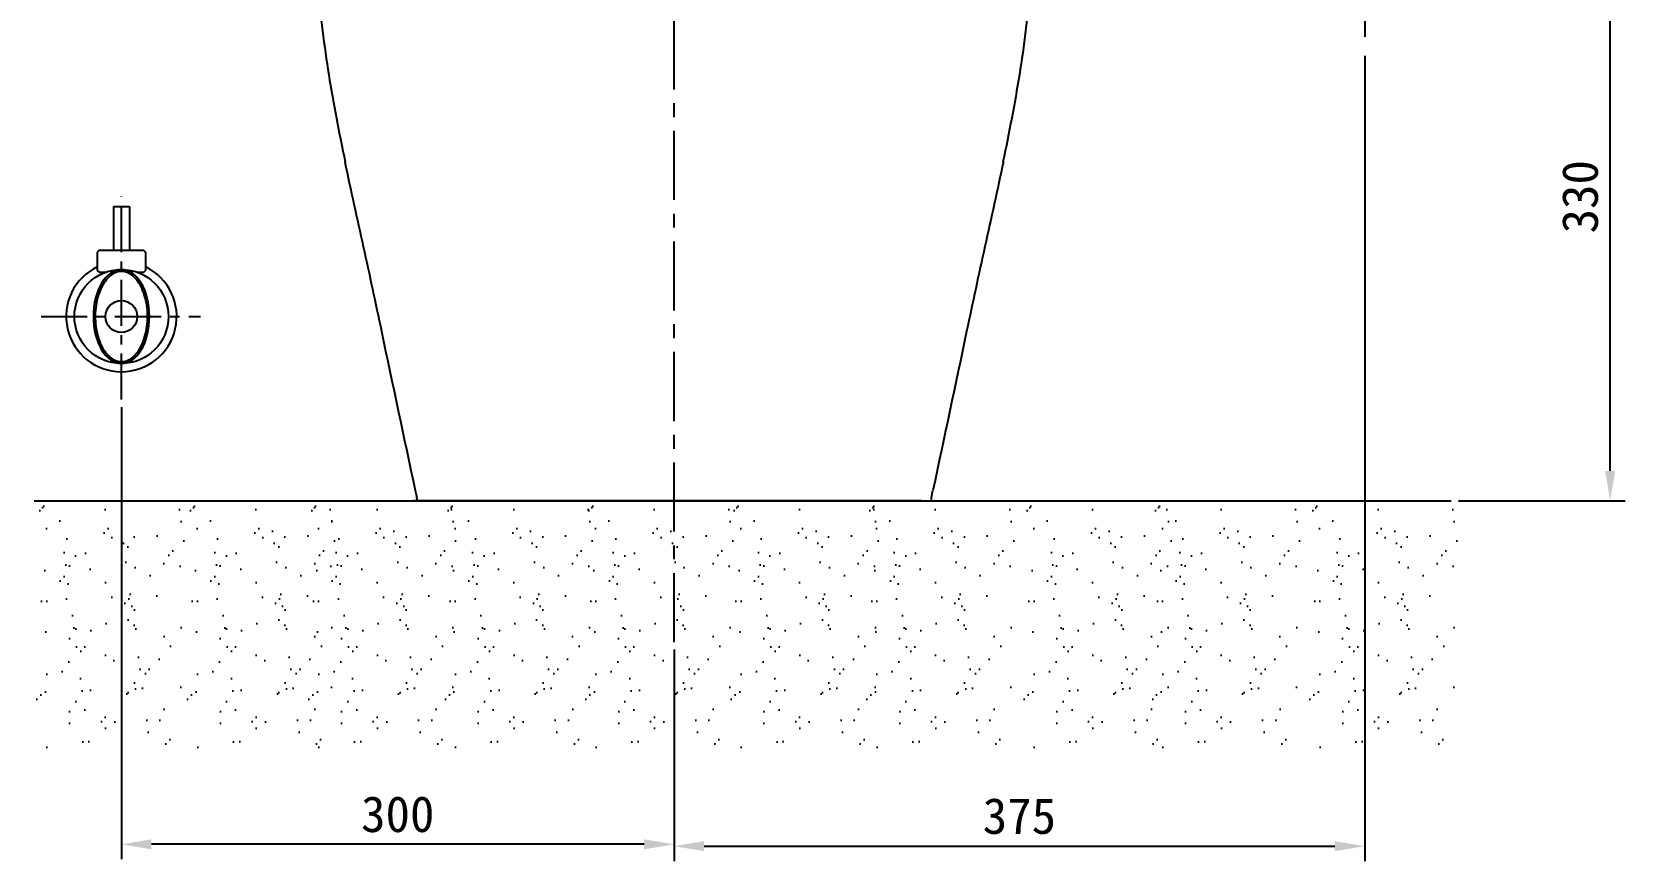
# Model space of a CAD drawing. Header units: millimetres. Extents: x -8699 to 14519, y -2727 to 7848.
# Drawn here: x 2247 to 3112, y 609 to 1059 of the extents above; entities that cross this region are included whole.
import ezdxf

# ---------------------------------------------------------------- set-up
doc = ezdxf.new("R2010")
doc.units = ezdxf.units.MM
doc.linetypes.add('CENTER', pattern=[2, 1.25, -0.25, 0.25, -0.25])
doc.layers.add('1', color=7, linetype='Continuous', true_color=0xffffff)
doc.layers.add('4', color=4, linetype='Continuous')
doc.dimstyles.new('ISO-25', dxfattribs={"dimtxt": 2.5, "dimasz": 2.5, "dimexe": 1.25, "dimexo": 0.625, "dimtad": 1, "dimdsep": 46, "dimtxsty": 'Standard', "dimcen": 2.5, "dimadec": 0, "dimazin": 0, "dimtfac": 1, "dimtmove": 0, "dimatfit": 3, "dimfxl": 1, "dimarcsym": 0})

# ---------------------------------------------------------------- blocks, each defined once
blk = doc.blocks.new('*D14')
at = {"color": 3, "lineweight": -2, "transparency": 16777216}
for p, q in [((3028.88, 1134.2), (3111.59, 1134.2)), ((3103.47, 820.45), (3103.47, 1117.95)), ((3021.25, 804.2), (3111.59, 804.2))]:
    blk.add_line(p, q, dxfattribs=at)
at = {"color": 3, "transparency": 16777216}
for points in [[(3100.76, 1117.95), (3106.17, 1117.95), (3103.47, 1134.2)], [(3100.76, 820.45), (3106.17, 820.45), (3103.47, 804.2)]]:
    blk.add_solid(points, dxfattribs=at)
at = {"layer": 'DEFPOINTS', "color": 0, "transparency": 16777216}
for p in [(3024.81, 1134.2), (3103.47, 1134.2), (3017.18, 804.2)]:
    blk.add_point(p, dxfattribs=at)
at = {"color": 3, "transparency": 16777216, "insert": (3087.22, 969.2), "char_height": 19.5, "attachment_point": 5, "rotation": 90}
blk.add_mtext('330', dxfattribs=at)
blk = doc.blocks.new('*D15')
at = {"color": 3, "lineweight": -2, "transparency": 16777216}
for p, q in [((2970.34, 1045.74), (2970.34, 608.63)), ((2595.62, 723.42), (2595.62, 608.63)), ((2611.87, 616.75), (2954.09, 616.75))]:
    blk.add_line(p, q, dxfattribs=at)
at = {"color": 3, "transparency": 16777216}
for points in [[(2611.87, 619.46), (2611.87, 614.04), (2595.62, 616.75)], [(2954.09, 619.46), (2954.09, 614.04), (2970.34, 616.75)]]:
    blk.add_solid(points, dxfattribs=at)
at = {"layer": 'DEFPOINTS', "color": 0, "transparency": 16777216}
for p in [(2970.34, 1049.8), (2595.62, 727.48), (2970.34, 616.75)]:
    blk.add_point(p, dxfattribs=at)
at = {"color": 3, "transparency": 16777216, "insert": (2782.98, 633), "char_height": 19.5, "attachment_point": 5}
blk.add_mtext('375', dxfattribs=at)
blk = doc.blocks.new('*D16')
at = {"color": 3, "lineweight": -2, "transparency": 16777216}
for p, q in [((2295.8, 855.02), (2295.8, 609.64)), ((2595.62, 661.96), (2595.62, 609.64)), ((2579.37, 617.77), (2312.05, 617.77))]:
    blk.add_line(p, q, dxfattribs=at)
at = {"color": 3, "transparency": 16777216}
for points in [[(2312.05, 620.48), (2312.05, 615.06), (2295.8, 617.77)], [(2579.37, 620.48), (2579.37, 615.06), (2595.62, 617.77)]]:
    blk.add_solid(points, dxfattribs=at)
at = {"layer": 'DEFPOINTS', "color": 0, "transparency": 16777216}
for p in [(2295.8, 859.09), (2595.62, 666.02), (2295.8, 617.77)]:
    blk.add_point(p, dxfattribs=at)
at = {"color": 3, "transparency": 16777216, "insert": (2445.71, 634.02), "char_height": 19.5, "attachment_point": 5}
blk.add_mtext('300', dxfattribs=at)

msp = doc.modelspace()

# ---------------------------------------------------------------- hatches: boundary and pattern name
at = {"ltscale": 0.5}
h = msp.add_hatch(dxfattribs=at)
h.set_pattern_fill('AR-SAND', color=256, scale=0.5, angle=-90, style=0)
h.set_pattern_definition([(307.5, (14889.182, 8785.585), (24.470662, 0.800016), [0, -19.304, 0, -21.59, 0, -20.6375]), (277.5, (14889.182, 8785.585), (35.841255, -22.476164), [0, -10.414, 0, -17.399, 0, -6.6675]), (237.5, (14889.182, 8801.206), (0.07186, -39.54962), [0, -6.35, 0, -22.86, 0, -29.845]), (227.5, (14889.182, 8801.206), (11.14647, -38.17782), [0, -3.175, 0, -14.986, 0, -17.145])])
h.paths.add_polyline_path([(2247.21, 669.69), (2330.51, 669.69), (2330.51, 801.31), (2247.21, 801.31)])
h = msp.add_hatch(dxfattribs=at)
h.set_pattern_fill('AR-SAND', color=256, scale=0.5, angle=-90, style=0)
h.set_pattern_definition([(307.5, (14970.947, 8785.585), (24.470662, 0.800016), [0, -19.304, 0, -21.59, 0, -20.6375]), (277.5, (14970.947, 8785.585), (35.841255, -22.476164), [0, -10.414, 0, -17.399, 0, -6.6675]), (237.5, (14970.947, 8801.206), (0.07186, -39.54962), [0, -6.35, 0, -22.86, 0, -29.845]), (227.5, (14970.947, 8801.206), (11.14647, -38.17782), [0, -3.175, 0, -14.986, 0, -17.145])])
h.paths.add_polyline_path([(2328.98, 669.69), (2412.27, 669.69), (2412.27, 801.31), (2328.98, 801.31)])
h = msp.add_hatch(dxfattribs=at)
h.set_pattern_fill('AR-SAND', color=256, scale=0.5, angle=-90, style=0)
h.set_pattern_definition([(307.5, (15036.713, 8785.585), (24.470662, 0.800016), [0, -19.304, 0, -21.59, 0, -20.6375]), (277.5, (15036.713, 8785.585), (35.841255, -22.476164), [0, -10.414, 0, -17.399, 0, -6.6675]), (237.5, (15036.713, 8801.206), (0.07186, -39.54962), [0, -6.35, 0, -22.86, 0, -29.845]), (227.5, (15036.713, 8801.206), (11.14647, -38.17782), [0, -3.175, 0, -14.986, 0, -17.145])])
h.paths.add_polyline_path([(2394.74, 669.69), (2478.04, 669.69), (2478.04, 801.31), (2394.74, 801.31)])
h = msp.add_hatch(dxfattribs=at)
h.set_pattern_fill('AR-SAND', color=256, scale=0.5, angle=-90, style=0)
h.set_pattern_definition([(307.5, (15110.833, 8785.585), (24.470662, 0.800016), [0, -19.304, 0, -21.59, 0, -20.6375]), (277.5, (15110.833, 8785.585), (35.841255, -22.476164), [0, -10.414, 0, -17.399, 0, -6.6675]), (237.5, (15110.833, 8801.206), (0.07186, -39.54962), [0, -6.35, 0, -22.86, 0, -29.845]), (227.5, (15110.833, 8801.206), (11.14647, -38.17782), [0, -3.175, 0, -14.986, 0, -17.145])])
h.paths.add_polyline_path([(2468.86, 669.69), (2552.16, 669.69), (2552.16, 801.31), (2468.86, 801.31)])
h = msp.add_hatch(dxfattribs=at)
h.set_pattern_fill('AR-SAND', color=256, scale=0.5, angle=-90, style=0)
h.set_pattern_definition([(307.5, (15187.06, 8785.585), (24.470662, 0.800016), [0, -19.304, 0, -21.59, 0, -20.6375]), (277.5, (15187.06, 8785.585), (35.841255, -22.476164), [0, -10.414, 0, -17.399, 0, -6.6675]), (237.5, (15187.06, 8801.206), (0.07186, -39.54962), [0, -6.35, 0, -22.86, 0, -29.845]), (227.5, (15187.06, 8801.206), (11.14647, -38.17782), [0, -3.175, 0, -14.986, 0, -17.145])])
h.paths.add_polyline_path([(2545.09, 669.69), (2628.38, 669.69), (2628.38, 801.31), (2545.09, 801.31)])
h = msp.add_hatch(dxfattribs=at)
h.set_pattern_fill('AR-SAND', color=256, scale=0.5, angle=-90, style=0)
h.set_pattern_definition([(307.5, (15265.87, 8785.585), (24.470662, 0.800016), [0, -19.304, 0, -21.59, 0, -20.6375]), (277.5, (15265.87, 8785.585), (35.841255, -22.476164), [0, -10.414, 0, -17.399, 0, -6.6675]), (237.5, (15265.87, 8801.206), (0.07186, -39.54962), [0, -6.35, 0, -22.86, 0, -29.845]), (227.5, (15265.87, 8801.206), (11.14647, -38.17782), [0, -3.175, 0, -14.986, 0, -17.145])])
h.paths.add_polyline_path([(2623.9, 669.69), (2707.19, 669.69), (2707.19, 801.31), (2623.9, 801.31)])
h = msp.add_hatch(dxfattribs=at)
h.set_pattern_fill('AR-SAND', color=256, scale=0.5, angle=-90, style=0)
h.set_pattern_definition([(307.5, (15339.513, 8785.585), (24.470662, 0.800016), [0, -19.304, 0, -21.59, 0, -20.6375]), (277.5, (15339.513, 8785.585), (35.841255, -22.476164), [0, -10.414, 0, -17.399, 0, -6.6675]), (237.5, (15339.513, 8801.206), (0.07186, -39.54962), [0, -6.35, 0, -22.86, 0, -29.845]), (227.5, (15339.513, 8801.206), (11.14647, -38.17782), [0, -3.175, 0, -14.986, 0, -17.145])])
h.paths.add_polyline_path([(2697.54, 669.69), (2780.84, 669.69), (2780.84, 801.31), (2697.54, 801.31)])
h = msp.add_hatch(dxfattribs=at)
h.set_pattern_fill('AR-SAND', color=256, scale=0.5, angle=-90, style=0)
h.set_pattern_definition([(307.5, (15424.805, 8785.585), (24.470662, 0.800016), [0, -19.304, 0, -21.59, 0, -20.6375]), (277.5, (15424.805, 8785.585), (35.841255, -22.476164), [0, -10.414, 0, -17.399, 0, -6.6675]), (237.5, (15424.805, 8801.206), (0.07186, -39.54962), [0, -6.35, 0, -22.86, 0, -29.845]), (227.5, (15424.805, 8801.206), (11.14647, -38.17782), [0, -3.175, 0, -14.986, 0, -17.145])])
h.paths.add_polyline_path([(2782.83, 669.69), (2866.13, 669.69), (2866.13, 801.31), (2782.83, 801.31)])
h = msp.add_hatch(dxfattribs=at)
h.set_pattern_fill('AR-SAND', color=256, scale=0.5, angle=-90, style=0)
h.set_pattern_definition([(307.5, (15494.55, 8785.585), (24.470662, 0.800016), [0, -19.304, 0, -21.59, 0, -20.6375]), (277.5, (15494.55, 8785.585), (35.841255, -22.476164), [0, -10.414, 0, -17.399, 0, -6.6675]), (237.5, (15494.55, 8801.206), (0.07186, -39.54962), [0, -6.35, 0, -22.86, 0, -29.845]), (227.5, (15494.55, 8801.206), (11.14647, -38.17782), [0, -3.175, 0, -14.986, 0, -17.145])])
h.paths.add_polyline_path([(2852.58, 669.69), (2935.87, 669.69), (2935.87, 801.31), (2852.58, 801.31)])
h = msp.add_hatch(dxfattribs=at)
h.set_pattern_fill('AR-SAND', color=256, scale=0.5, angle=-90, style=0)
h.set_pattern_definition([(307.5, (15579.842, 8785.585), (24.470662, 0.800016), [0, -19.304, 0, -21.59, 0, -20.6375]), (277.5, (15579.842, 8785.585), (35.841255, -22.476164), [0, -10.414, 0, -17.399, 0, -6.6675]), (237.5, (15579.842, 8801.206), (0.07186, -39.54962), [0, -6.35, 0, -22.86, 0, -29.845]), (227.5, (15579.842, 8801.206), (11.14647, -38.17782), [0, -3.175, 0, -14.986, 0, -17.145])])
h.paths.add_polyline_path([(2937.87, 669.69), (3021.17, 669.69), (3021.17, 801.31), (2937.87, 801.31)])

# ---------------------------------------------------------------- linework, layer by layer
at = {"color": 1, "linetype": 'CENTER', "ltscale": 30}
for p, q in [((2595.62, 727.48), (2595.62, 1379.06)), ((2970.34, 1213.52), (2970.34, 1049.8))]:
    msp.add_line(p, q, dxfattribs=at)
at = {"color": 1, "linetype": 'CENTER', "ltscale": 20}
for p, q in [((2295.8, 859.09), (2295.8, 969.41)), ((2252.3, 904.2), (2338.62, 904.2))]:
    msp.add_line(p, q, dxfattribs=at)
msp.add_line((2248.47, 804.2), (3017.18, 804.2))
for points, knots in [([(2595.62, 804.2), (2585.41, 804.2), (2575.51, 804.2), (2560.92, 804.2), (2556.08, 804.2), (2546.79, 804.2), (2542.32, 804.2), (2529.44, 804.2), (2521.49, 804.2), (2507.46, 804.2), (2501.25, 804.2), (2490.17, 804.2), (2485.43, 804.2), (2477.31, 804.2), (2473.92, 804.2), (2468.15, 804.2), (2465.79, 804.2), (2461.92, 804.2), (2460.38, 804.2), (2457.88, 804.2), (2456.89, 804.2), (2455.26, 804.2), (2454.63, 804.2), (2454.17, 804.2), (2454.25, 804.2), (2454.24, 804.2), (2454.24, 804.2), (2454.24, 804.2), (2454.24, 804.2), (2454.24, 804.2)], [0, 0, 0, 0, 0.062968, 0.062968, 0.094453, 0.094453, 0.125937, 0.125937, 0.188905, 0.188905, 0.251873, 0.251873, 0.314842, 0.314842, 0.37781, 0.37781, 0.440778, 0.440778, 0.503747, 0.503747, 0.566715, 0.566715, 0.629684, 0.629684, 0.692652, 0.692652, 0.75562, 0.75562, 1, 1, 1, 1]), ([(2461.56, 804.2), (2461.66, 804.2), (2461.98, 804.2), (2462.35, 804.2), (2462.66, 804.2), (2462.87, 804.2), (2463.24, 804.2), (2463.76, 804.2), (2464.21, 804.2), (2464.47, 804.2), (2464.55, 804.2), (2464.63, 804.2), (2464.74, 804.2), (2464.87, 804.2), (2465.08, 804.2), (2465.29, 804.2), (2465.47, 804.2), (2465.58, 804.2), (2465.65, 804.2), (2465.75, 804.2), (2465.97, 804.2), (2466.58, 804.2), (2467.83, 804.2), (2469.68, 804.2), (2471.08, 804.2), (2472.35, 804.2), (2473.38, 804.2), (2474.49, 804.2), (2476.86, 804.2), (2481.01, 804.2), (2490.01, 804.2), (2499.95, 804.2), (2509.65, 804.2), (2513.87, 804.2), (2517.35, 804.2), (2520.89, 804.2), (2527.23, 804.2), (2536.66, 804.2), (2548.39, 804.2), (2560.33, 804.2), (2572.3, 804.2), (2584.13, 804.2), (2591.79, 804.2), (2595.62, 804.2)], [0, 0, 0, 0, 0.034753, 0.103699, 0.120935, 0.138172, 0.172645, 0.241591, 0.310538, 0.319156, 0.327774, 0.336392, 0.345011, 0.362247, 0.379484, 0.413957, 0.431193, 0.439812, 0.44843, 0.457048, 0.465667, 0.482903, 0.517376, 0.534613, 0.551849, 0.560468, 0.569086, 0.577704, 0.586323, 0.620796, 0.655269, 0.724215, 0.741452, 0.758688, 0.767306, 0.775925, 0.793161, 0.827634, 0.862108, 0.896581, 0.931054, 0.965527, 1, 1, 1, 1]), ([(2463.31, 804.2), (2464.19, 804.2), (2470.33, 804.2), (2486.46, 804.2), (2503.19, 804.2), (2523.05, 804.2), (2545.45, 804.2), (2565.76, 804.2), (2582.65, 804.2), (2595.62, 804.2), (2608.58, 804.2), (2625.48, 804.2), (2645.78, 804.2), (2668.18, 804.2), (2688.04, 804.2), (2704.77, 804.2), (2720.9, 804.2), (2727.04, 804.2), (2727.93, 804.2)], [0, 0, 0, 0, 0.112891, 0.177409, 0.241927, 0.306445, 0.370964, 0.435482, 0.467741, 0.5, 0.532259, 0.564518, 0.629036, 0.693555, 0.758073, 0.822591, 0.887109, 1, 1, 1, 1]), ([(2595.62, 804.2), (2601.95, 804.2), (2608.18, 804.2), (2620.44, 804.2), (2626.5, 804.2), (2638.45, 804.2), (2644.19, 804.2), (2655.1, 804.2), (2660.27, 804.2), (2675.05, 804.2), (2683.46, 804.2), (2694.49, 804.2), (2697.91, 804.2), (2704.12, 804.2), (2706.93, 804.2), (2714.57, 804.2), (2718.63, 804.2), (2725.27, 804.2), (2727.79, 804.2), (2731.76, 804.2), (2733.21, 804.2), (2735.52, 804.2), (2736.45, 804.2), (2737.12, 804.2), (2736.99, 804.2), (2736.99, 804.2), (2736.99, 804.2), (2736.99, 804.2), (2736.99, 804.2), (2736.99, 804.2), (2736.99, 804.2), (2736.99, 804.2)], [0, 0, 0, 0, 0.036063, 0.036063, 0.072125, 0.072125, 0.108188, 0.108188, 0.144251, 0.144251, 0.216376, 0.216376, 0.252439, 0.252439, 0.288501, 0.288501, 0.360627, 0.360627, 0.432752, 0.432752, 0.504877, 0.504877, 0.577003, 0.577003, 0.649128, 0.649128, 0.721253, 0.721253, 0.865504, 0.865504, 1, 1, 1, 1]), ([(2729.67, 804.2), (2729.57, 804.2), (2729.25, 804.2), (2728.88, 804.2), (2728.57, 804.2), (2728.36, 804.2), (2727.99, 804.2), (2727.47, 804.2), (2727.02, 804.2), (2726.76, 804.2), (2726.68, 804.2), (2726.6, 804.2), (2726.5, 804.2), (2726.36, 804.2), (2726.15, 804.2), (2725.94, 804.2), (2725.76, 804.2), (2725.65, 804.2), (2725.58, 804.2), (2725.48, 804.2), (2725.27, 804.2), (2724.65, 804.2), (2723.4, 804.2), (2721.55, 804.2), (2720.15, 804.2), (2718.88, 804.2), (2717.85, 804.2), (2716.74, 804.2), (2714.37, 804.2), (2710.22, 804.2), (2701.22, 804.2), (2691.29, 804.2), (2681.58, 804.2), (2677.36, 804.2), (2673.88, 804.2), (2670.35, 804.2), (2664.01, 804.2), (2654.57, 804.2), (2642.84, 804.2), (2630.9, 804.2), (2618.93, 804.2), (2607.1, 804.2), (2599.44, 804.2), (2595.62, 804.2)], [0, 0, 0, 0, 0.034753, 0.103699, 0.120935, 0.138172, 0.172645, 0.241591, 0.310538, 0.319156, 0.327774, 0.336392, 0.345011, 0.362247, 0.379484, 0.413957, 0.431193, 0.439812, 0.44843, 0.457048, 0.465667, 0.482903, 0.517376, 0.534613, 0.551849, 0.560468, 0.569086, 0.577704, 0.586323, 0.620796, 0.655269, 0.724215, 0.741452, 0.758688, 0.767306, 0.775925, 0.793161, 0.827634, 0.862108, 0.896581, 0.931054, 0.965527, 1, 1, 1, 1])]:
    msp.add_open_spline(points, degree=3, knots=knots)
at = {"layer": '1', "color": 7, "linetype": 'Continuous'}
for points, knots in [([(2789.58, 1091.31), (2789.36, 1088.55), (2789.13, 1085.8), (2787.45, 1067.1), (2785.5, 1051.21), (2780.41, 1019.61), (2777.35, 1003.88), (2774.06, 988.18)], [0, 0, 0, 0, 0.079358, 0.079358, 0.539679, 0.539679, 1, 1, 1, 1]), ([(2774.26, 988.18), (2771.04, 972.83), (2767.61, 957.53), (2760.88, 926.91), (2757.6, 911.58), (2748.27, 867.43), (2742.21, 838.61), (2736.04, 809.81)], [0, 0, 0, 0, 0.257861, 0.257861, 0.515722, 0.515722, 1, 1, 1, 1]), ([(2774.26, 988.18), (2774.25, 988.18), (2774.24, 988.18), (2774.18, 988.18), (2774.14, 988.18), (2774.05, 988.18), (2774.05, 988.18), (2774.06, 988.18)], [0, 0, 0, 0, 0.076986, 0.076986, 0.384931, 0.384931, 1, 1, 1, 1]), ([(2595.62, 804.2), (2601.17, 804.2), (2606.64, 804.2), (2617.45, 804.2), (2622.8, 804.2), (2633.37, 804.2), (2638.54, 804.2), (2648.33, 804.2), (2653, 804.2), (2661.93, 804.2), (2666.2, 804.2), (2674.16, 804.2), (2677.89, 804.2), (2688.4, 804.2), (2694.58, 804.2), (2705.13, 804.2), (2709.53, 804.2), (2717.02, 804.2), (2720.12, 804.2), (2727.81, 804.2), (2730.84, 804.2), (2733.99, 804.2), (2734.82, 804.2), (2735.42, 804.2), (2735.32, 804.2), (2735.29, 804.2), (2735.26, 804.2), (2735.22, 804.2)], [0, 0, 0, 0, 0.045536, 0.045536, 0.091071, 0.091071, 0.136607, 0.136607, 0.182143, 0.182143, 0.227678, 0.227678, 0.273214, 0.273214, 0.364286, 0.364286, 0.455357, 0.455357, 0.546428, 0.546428, 0.728571, 0.728571, 0.819643, 0.819643, 0.910714, 0.910714, 1, 1, 1, 1]), ([(2595.62, 804.2), (2601.17, 804.2), (2606.64, 804.2), (2617.45, 804.2), (2622.8, 804.2), (2633.37, 804.2), (2638.54, 804.2), (2648.33, 804.2), (2653, 804.2), (2661.93, 804.2), (2666.2, 804.2), (2674.16, 804.2), (2677.89, 804.2), (2688.4, 804.2), (2694.58, 804.2), (2705.13, 804.2), (2709.53, 804.2), (2717.02, 804.2), (2720.12, 804.2), (2727.81, 804.2), (2730.84, 804.2), (2733.99, 804.2), (2734.82, 804.2), (2735.42, 804.2), (2735.32, 804.2), (2735.29, 804.2), (2735.26, 804.2), (2735.22, 804.2)], [0, 0, 0, 0, 0.045536, 0.045536, 0.091071, 0.091071, 0.136607, 0.136607, 0.182143, 0.182143, 0.227678, 0.227678, 0.273214, 0.273214, 0.364286, 0.364286, 0.455357, 0.455357, 0.546428, 0.546428, 0.728571, 0.728571, 0.819643, 0.819643, 0.910714, 0.910714, 1, 1, 1, 1]), ([(2735.18, 804.68), (2735.2, 804.94), (2735.28, 806.19), (2735.59, 807.89), (2735.91, 809.34), (2736.02, 809.82)], [0, 0, 0, 0, 0.148179, 0.721007, 1, 1, 1, 1]), ([(2735.18, 804.68), (2735.2, 804.94), (2735.28, 806.19), (2735.59, 807.89), (2735.91, 809.34), (2736.02, 809.82)], [0, 0, 0, 0, 0.148179, 0.721007, 1, 1, 1, 1])]:
    msp.add_open_spline(points, degree=3, knots=knots, dxfattribs=at)
at = {"layer": '4'}
for p, q in [((2291.45, 963.98), (2291.45, 940.2)), ((2291.45, 963.98), (2300.15, 963.98)), ((2300.15, 963.98), (2300.15, 940.2)), ((2283.67, 940.2), (2282.67, 939.2)), ((2282.67, 939.2), (2282.67, 929.2)), ((2283.67, 940.2), (2307.93, 940.2)), ((2285.3, 940.2), (2289.45, 940.2)), ((2289.45, 940.2), (2306.3, 940.2)), ((2307.93, 940.2), (2308.93, 939.2)), ((2308.93, 939.2), (2308.93, 929.2)), ((2282.67, 929.2), (2283.67, 928.2)), ((2283.67, 928.2), (2287.18, 928.2)), ((2285.3, 927.44), (2285.3, 928.2)), ((2285.3, 928.2), (2287.18, 928.2)), ((2286.55, 927.97), (2286.55, 928.2)), ((2304.41, 928.2), (2306.3, 928.2)), ((2304.41, 928.2), (2307.93, 928.2)), ((2305.05, 927.97), (2305.05, 928.2)), ((2306.3, 927.44), (2306.3, 928.2)), ((2307.93, 928.2), (2308.93, 929.2))]:
    msp.add_line(p, q, dxfattribs=at)
for radius in [25.5, 8.62]:
    msp.add_circle((2295.8, 904.2), radius, dxfattribs=at)
msp.add_arc((2295.8, 904.2), 30, 115.95772, 64.04228, dxfattribs=at)
at = {"layer": '4', "extrusion": (0, 0, -1)}
msp.add_ellipse((2295.8, 904.2), major_axis=(0, 25.5), ratio=0.596529, dxfattribs=at)
at = {"layer": '4', "color": 7, "linetype": 'Continuous'}
for points, knots in [([(2401.65, 1091.31), (2401.87, 1088.55), (2402.1, 1085.8), (2403.79, 1067.1), (2405.74, 1051.21), (2410.82, 1019.61), (2413.88, 1003.88), (2417.17, 988.18)], [0, 0, 0, 0, 0.079358, 0.079358, 0.539679, 0.539679, 1, 1, 1, 1]), ([(2416.97, 988.18), (2420.19, 972.83), (2423.62, 957.53), (2430.35, 926.91), (2433.63, 911.58), (2442.96, 867.43), (2449.02, 838.61), (2455.19, 809.81)], [0, 0, 0, 0, 0.257861, 0.257861, 0.515722, 0.515722, 1, 1, 1, 1]), ([(2417.17, 988.18), (2417.17, 988.18), (2417.17, 988.18), (2417.18, 988.18), (2417.18, 988.18), (2417.14, 988.18), (2417.06, 988.18), (2416.97, 988.18)], [0, 0, 0, 0, 0.076986, 0.076986, 0.384931, 0.384931, 1, 1, 1, 1]), ([(2455.21, 809.82), (2455.32, 809.34), (2455.64, 807.89), (2455.95, 806.19), (2456.04, 804.94), (2456.05, 804.68)], [0, 0, 0, 0, 0.279022, 0.851813, 1, 1, 1, 1]), ([(2455.21, 809.82), (2455.32, 809.34), (2455.64, 807.89), (2455.95, 806.19), (2456.04, 804.94), (2456.05, 804.68)], [0, 0, 0, 0, 0.279022, 0.851813, 1, 1, 1, 1]), ([(2595.62, 804.2), (2590.06, 804.2), (2584.59, 804.2), (2573.78, 804.2), (2568.43, 804.2), (2557.86, 804.2), (2552.69, 804.2), (2542.9, 804.2), (2538.23, 804.2), (2529.3, 804.2), (2525.03, 804.2), (2517.07, 804.2), (2513.35, 804.2), (2502.83, 804.2), (2496.65, 804.2), (2486.11, 804.2), (2481.7, 804.2), (2474.21, 804.2), (2471.11, 804.2), (2463.42, 804.2), (2460.39, 804.2), (2457.24, 804.2), (2456.41, 804.2), (2455.82, 804.2), (2455.91, 804.2), (2455.94, 804.2), (2455.97, 804.2), (2456.02, 804.2)], [0, 0, 0, 0, 0.045535, 0.045535, 0.091069, 0.091069, 0.136604, 0.136604, 0.182139, 0.182139, 0.227673, 0.227673, 0.273208, 0.273208, 0.364277, 0.364277, 0.455346, 0.455346, 0.546416, 0.546416, 0.728554, 0.728554, 0.819624, 0.819624, 0.910693, 0.910693, 1, 1, 1, 1]), ([(2595.62, 804.2), (2590.06, 804.2), (2584.59, 804.2), (2573.78, 804.2), (2568.43, 804.2), (2557.86, 804.2), (2552.69, 804.2), (2542.9, 804.2), (2538.23, 804.2), (2529.3, 804.2), (2525.03, 804.2), (2517.07, 804.2), (2513.35, 804.2), (2502.83, 804.2), (2496.65, 804.2), (2486.11, 804.2), (2481.7, 804.2), (2474.21, 804.2), (2471.11, 804.2), (2463.42, 804.2), (2460.39, 804.2), (2457.24, 804.2), (2456.41, 804.2), (2455.82, 804.2), (2455.91, 804.2), (2455.94, 804.2), (2455.97, 804.2), (2456.02, 804.2)], [0, 0, 0, 0, 0.045535, 0.045535, 0.091069, 0.091069, 0.136604, 0.136604, 0.182139, 0.182139, 0.227673, 0.227673, 0.273208, 0.273208, 0.364277, 0.364277, 0.455346, 0.455346, 0.546416, 0.546416, 0.728554, 0.728554, 0.819624, 0.819624, 0.910693, 0.910693, 1, 1, 1, 1])]:
    msp.add_open_spline(points, degree=3, knots=knots, dxfattribs=at)
at = {"layer": '4'}
msp.add_open_spline([(2295.8, 928.7), (2297.88, 928.7), (2299.98, 927.89), (2303.87, 924.65), (2305.65, 922.21), (2308.37, 916.18), (2309.32, 912.6), (2310.17, 905.09), (2310.07, 901.16), (2308.84, 893.8), (2307.71, 890.38), (2304.7, 884.79), (2302.82, 882.63), (2298.81, 879.99), (2296.71, 879.49), (2292.55, 880.09), (2290.47, 881.21), (2286.72, 885.04), (2285.07, 887.75), (2282.66, 894.17), (2281.89, 897.88), (2281.43, 905.49), (2281.73, 909.39), (2283.34, 916.53), (2284.64, 919.77), (2287.91, 924.88), (2289.87, 926.74), (2293.19, 928.39), (2294.49, 928.7), (2295.8, 928.7)], degree=3, knots=[0, 0, 0, 0, 0.46111, 0.46111, 0.922219, 0.922219, 1.383329, 1.383329, 1.844439, 1.844439, 2.305549, 2.305549, 2.766658, 2.766658, 3.227768, 3.227768, 3.688878, 3.688878, 4.149988, 4.149988, 4.611097, 4.611097, 5.072207, 5.072207, 5.533317, 5.533317, 5.994427, 5.994427, 6.283185, 6.283185, 6.283185, 6.283185], dxfattribs=at)

# ---------------------------------------------------------------- dimensions: what is measured, and where the dimension line sits
dim = msp.add_linear_dim(base=(3103.47, 1134.2), p1=(3017.18, 804.2), p2=(3024.81, 1134.2), angle=90, dimstyle='ISO-25', override={"dimscale": 6.5, "dimtxt": 3, "dimgap": 1, "dimdec": 0, "dimclrd": 3, "dimclre": 3, "dimclrt": 3, "dimtdec": 0})
dim.commit()
dim.dimension.update_dxf_attribs({"geometry": '*D14', "text_midpoint": (3087.22, 969.2)})
for base, p1, p2, picture, middle in [((2970.34, 616.75), (2595.62, 727.48), (2970.34, 1049.8), '*D15', (2782.98, 633)), ((2295.8, 617.77), (2595.62, 666.02), (2295.8, 859.09), '*D16', (2445.71, 634.02))]:
    dim = msp.add_linear_dim(base=base, p1=p1, p2=p2, dimstyle='ISO-25', override={"dimscale": 6.5, "dimtxt": 3, "dimgap": 1, "dimdec": 0, "dimclrd": 3, "dimclre": 3, "dimclrt": 3, "dimtdec": 0})
    dim.commit()
    dim.dimension.update_dxf_attribs({"geometry": picture, "text_midpoint": middle})

doc.saveas('drawing.dxf')
